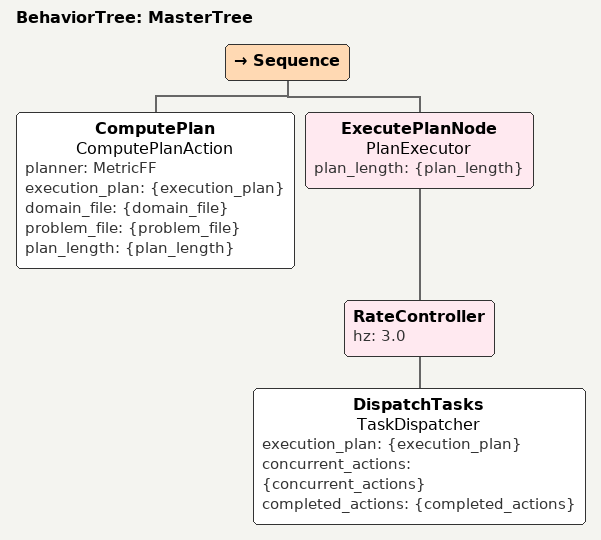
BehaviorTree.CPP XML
<!--
This Behavior Tree computes and executed a plan. If the plan failed, it has
  recovery actions to recompute a plan.
-->

<root main_tree_to_execute="MasterTree">

<BehaviorTree ID="MasterTree">
  <Sequence>
  <ComputePlan name="ComputePlanAction" planner="MetricFF" execution_plan="{execution_plan}" domain_file="{domain_file}" problem_file="{problem_file}" plan_length="{plan_length}"/>
  <ExecutePlanNode name="PlanExecutor" plan_length="{plan_length}">
  <RateController hz="3.0">
  <DispatchTasks name="TaskDispatcher"  execution_plan="{execution_plan}" concurrent_actions="{concurrent_actions}" completed_actions="{completed_actions}"/>
  </RateController>
 </ExecutePlanNode>
  </Sequence>
</BehaviorTree>
</root>
